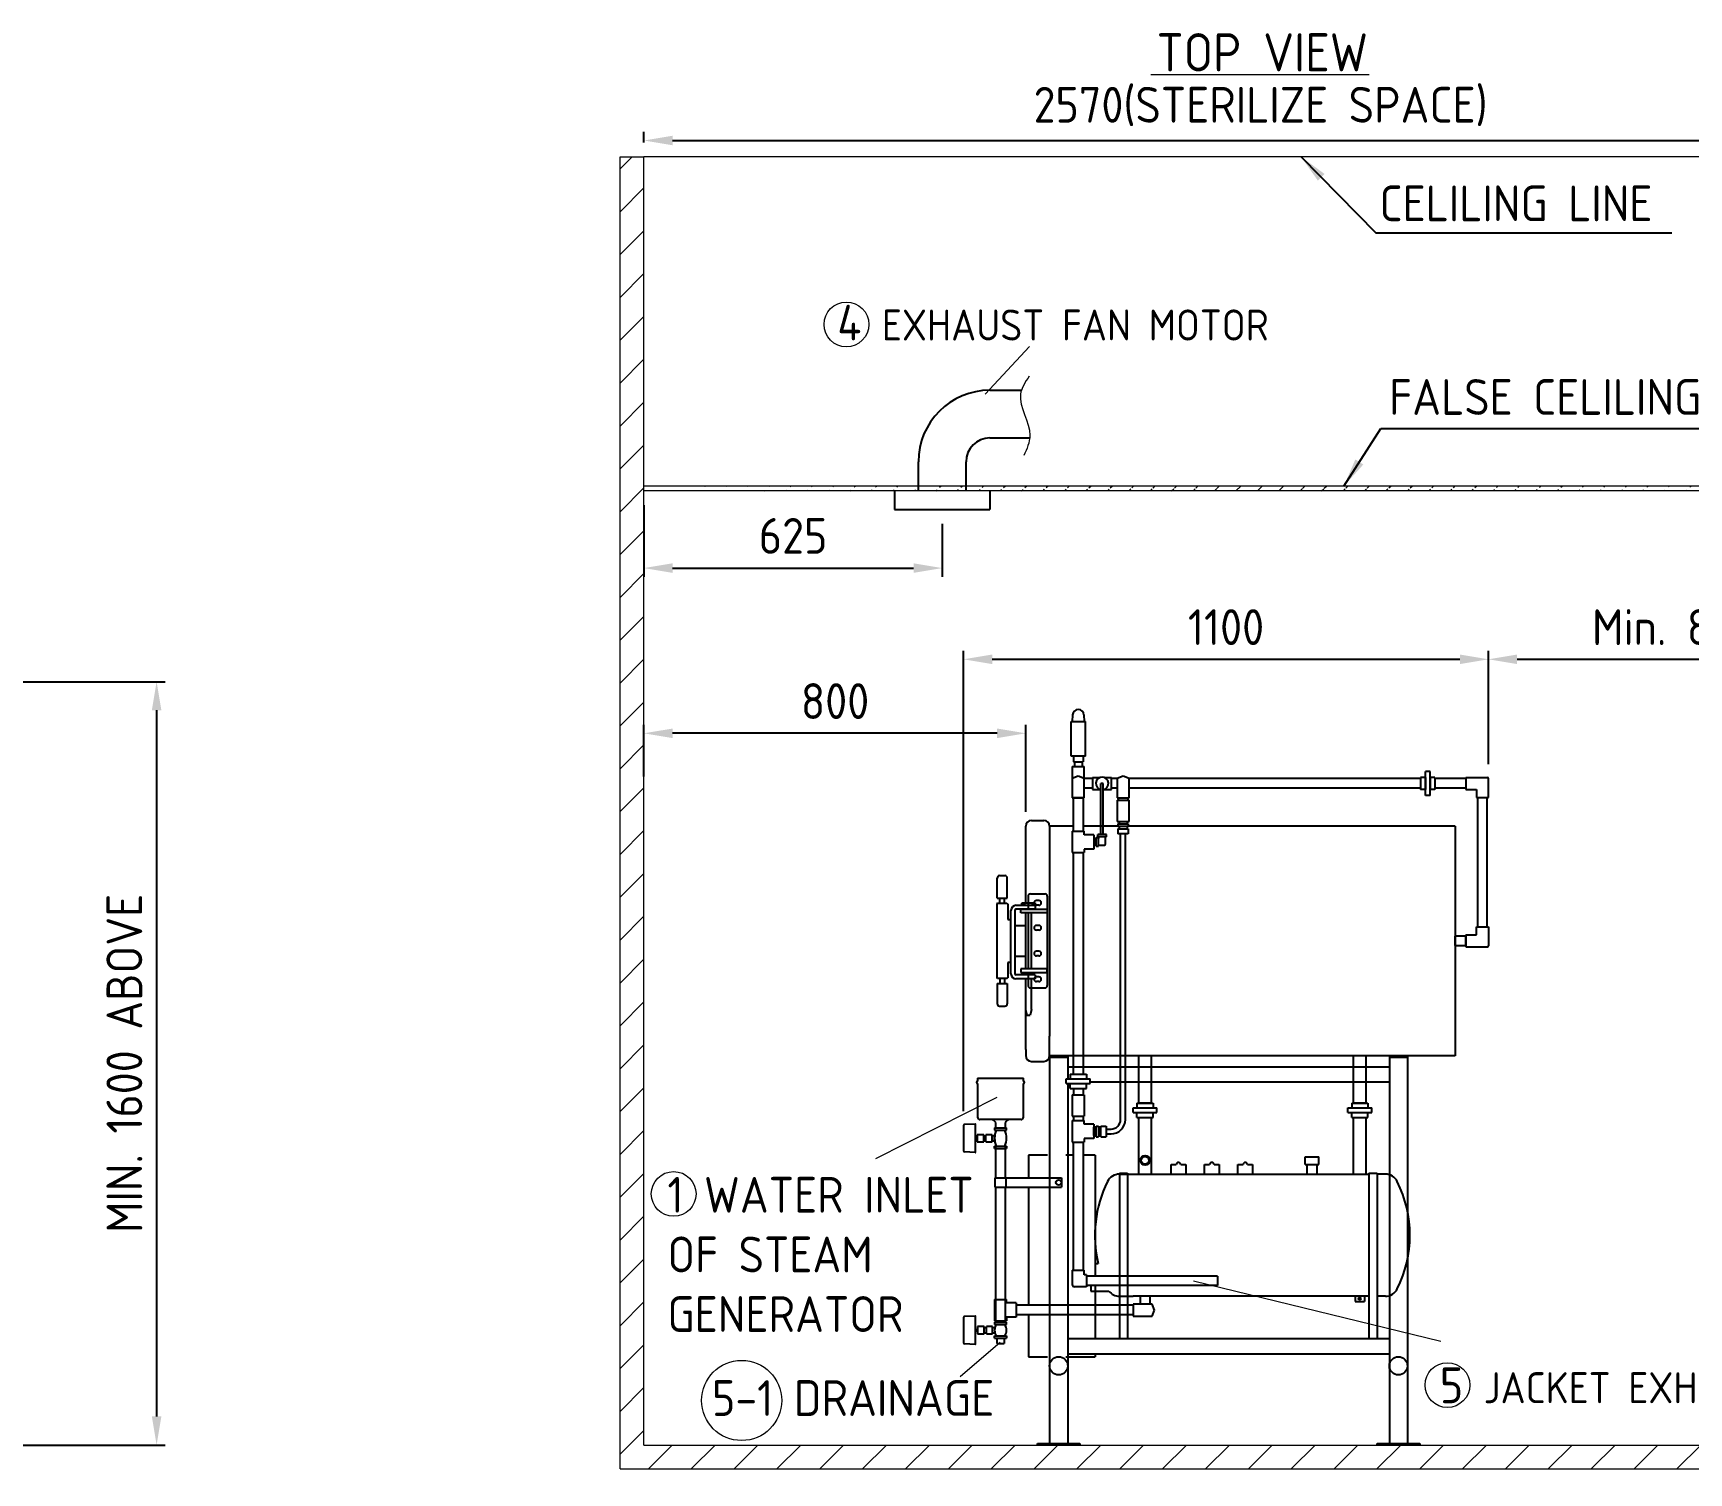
# Model space of a CAD drawing. Header units: millimetres. Extents: x 0 to 11720, y 0 to 8240.
# Drawn here: x 6201 to 9671, y 1932 to 4950 of the extents above; entities that cross this region are included whole.
import ezdxf

# ---------------------------------------------------------------- set-up
doc = ezdxf.new("R2010")
doc.units = ezdxf.units.MM
doc.linetypes.add('HIDDEN', pattern=[9.525, 6.35, -3.175])
doc.layers.get('0').update_dxf_attribs({"lineweight": 25})
for name, color, linetype, lineweight in [('D', 3, 'Continuous', 13), ('H', 2, 'HIDDEN', 15), ('S', 4, 'Continuous', 15)]:
    doc.layers.add(name, color=color, linetype=linetype, lineweight=lineweight)
doc.styles.get("Standard").update_dxf_attribs({"font": 'KAIU.TTF'})
doc.styles.add('STU25', font='isocp2.shx')
doc.dimstyles.new('STU25', dxfattribs={"dimscale": 30, "dimtxt": 2.5, "dimasz": 2, "dimexe": 0.6, "dimexo": 1, "dimgap": 1, "dimtad": 1, "dimdsep": 46, "dimtxsty": 'STU25', "dimcen": 2, "dimazin": 2, "dimtfac": 1, "dimtmove": 0, "dimatfit": 3, "dimfxl": 0, "dimtolj": 1, "dimtzin": 0, "dimarcsym": 0})
doc.dimstyles.new('STU25$7', dxfattribs={"dimscale": 30, "dimtxt": 2.5, "dimasz": 2, "dimexe": 1.25, "dimexo": 0.625, "dimgap": 1, "dimtad": 0, "dimdec": 4, "dimdsep": 46, "dimtxsty": 'STU25', "dimcen": 2.5, "dimazin": 2, "dimtfac": 1, "dimtdec": 4, "dimtmove": 0, "dimatfit": 3, "dimfxl": 0, "dimtolj": 1, "dimtzin": 0, "dimarcsym": 0})

# ---------------------------------------------------------------- blocks, each defined once
blk = doc.blocks.new('*D6')
at = {"layer": 'D', "color": 0, "lineweight": -2}
for p, q in [((7481.4, 4720.2), (7481.4, 4742.5)), ((7541.4, 4724.5), (9991.1, 4724.5)), ((10051.1, 4720.2), (10051.1, 4742.5))]:
    blk.add_line(p, q, dxfattribs=at)
at = {"layer": 'D', "color": 0}
for points in [[(7541.4, 4734.5), (7541.4, 4714.5), (7481.4, 4724.5)], [(9991.1, 4734.5), (9991.1, 4714.5), (10051.1, 4724.5)]]:
    blk.add_solid(points, dxfattribs=at)
at = {"layer": 'Defpoints', "color": 0}
for p in [(10051.1, 4724.5), (7481.4, 4690.2), (10051.1, 4690.2)]:
    blk.add_point(p, dxfattribs=at)
at = {"layer": 'D', "color": 0, "insert": (8773.5, 4795.7), "char_height": 75, "attachment_point": 5, "style": 'STU25'}
blk.add_mtext('\\A1;{\\Fisocp2.shx;2570(STERILIZE SPACE)}', dxfattribs=at)
blk = doc.blocks.new('*D7')
at = {"layer": 'D', "color": 0, "lineweight": -2}
for p, q in [((5832.5, 3590.2), (6478.1, 3590.2)), ((6460.1, 3530.2), (6460.1, 2050.2)), ((6162.3, 1990.2), (6478.1, 1990.2))]:
    blk.add_line(p, q, dxfattribs=at)
at = {"layer": 'D', "color": 0}
for points in [[(6450.1, 3530.2), (6470.1, 3530.2), (6460.1, 3590.2)], [(6450.1, 2050.2), (6470.1, 2050.2), (6460.1, 1990.2)]]:
    blk.add_solid(points, dxfattribs=at)
at = {"layer": 'Defpoints', "color": 0}
for p in [(5802.5, 3590.2), (6132.3, 1990.2), (6460.1, 1990.2)]:
    blk.add_point(p, dxfattribs=at)
at = {"layer": 'D', "color": 0, "insert": (6392.6, 2790.2), "char_height": 75, "attachment_point": 5, "rotation": 90, "style": 'STU25'}
blk.add_mtext('\\A1;{\\Fisocp2.shx;MIN. 1600 ABOVE}', dxfattribs=at)
blk = doc.blocks.new('*D16')
at = {"layer": 'D', "color": 0, "lineweight": -2}
for p, q in [((9251.1, 3525.7), (9251.1, 3655.1)), ((10051.1, 3583.7), (10051.1, 3655.1)), ((9311.1, 3637.1), (9991.1, 3637.1))]:
    blk.add_line(p, q, dxfattribs=at)
at = {"layer": 'D', "color": 0}
for points in [[(9311.1, 3647.1), (9311.1, 3627.1), (9251.1, 3637.1)], [(9991.1, 3647.1), (9991.1, 3627.1), (10051.1, 3637.1)]]:
    blk.add_solid(points, dxfattribs=at)
at = {"layer": 'Defpoints', "color": 0}
for p in [(10051.1, 3637.1), (10051.1, 3553.7), (9251.1, 3495.7)]:
    blk.add_point(p, dxfattribs=at)
at = {"layer": 'D', "color": 0, "insert": (9639, 3704.6), "char_height": 75, "attachment_point": 5, "style": 'STU25'}
blk.add_mtext('\\A1;{\\Fisocp2.shx;Min. 800}', dxfattribs=at)
blk = doc.blocks.new('*D17')
at = {"layer": 'D', "color": 0, "linetype": 'Continuous', "lineweight": -2}
for p, q in [((7481.4, 3960.2), (7481.4, 3810.3)), ((8106.4, 3921.1), (8106.4, 3810.3)), ((7541.4, 3828.3), (8046.4, 3828.3))]:
    blk.add_line(p, q, dxfattribs=at)
at = {"layer": 'D', "color": 0, "linetype": 'Continuous'}
for points in [[(7541.4, 3838.3), (7541.4, 3818.3), (7481.4, 3828.3)], [(8046.4, 3838.3), (8046.4, 3818.3), (8106.4, 3828.3)]]:
    blk.add_solid(points, dxfattribs=at)
at = {"layer": 'Defpoints', "color": 0, "linetype": 'Continuous'}
for p in [(7481.4, 3990.2), (8106.4, 3951.1), (8106.4, 3828.3)]:
    blk.add_point(p, dxfattribs=at)
at = {"layer": 'D', "color": 0, "linetype": 'Continuous', "insert": (7793.9, 3895.8), "char_height": 75, "attachment_point": 5, "style": 'STU25'}
blk.add_mtext('\\A1;625', dxfattribs=at)
blk = doc.blocks.new('*D18')
at = {"layer": 'D', "color": 0, "lineweight": -2}
for p, q in [((7481.4, 3391.4), (7481.4, 3500)), ((8221.4, 3482), (7541.4, 3482)), ((8281.4, 3317.4), (8281.4, 3500))]:
    blk.add_line(p, q, dxfattribs=at)
at = {"layer": 'D', "color": 0}
for points in [[(7541.4, 3492), (7541.4, 3472), (7481.4, 3482)], [(8221.4, 3492), (8221.4, 3472), (8281.4, 3482)]]:
    blk.add_solid(points, dxfattribs=at)
at = {"layer": 'Defpoints', "color": 0}
for p in [(7481.4, 3482), (7481.4, 3361.4), (8281.4, 3287.4)]:
    blk.add_point(p, dxfattribs=at)
at = {"layer": 'D', "color": 0, "insert": (7881.8, 3549.5), "char_height": 75, "attachment_point": 5, "style": 'STU25'}
blk.add_mtext('\\A1;800', dxfattribs=at)
blk = doc.blocks.new('*D19')
at = {"layer": 'D', "color": 0, "lineweight": -2}
for p, q in [((8151.1, 2689.8), (8151.1, 3655.1)), ((9251.1, 3417.4), (9251.1, 3655.1)), ((8211.1, 3637.1), (9191.1, 3637.1))]:
    blk.add_line(p, q, dxfattribs=at)
at = {"layer": 'D', "color": 0}
for points in [[(8211.1, 3647.1), (8211.1, 3627.1), (8151.1, 3637.1)], [(9191.1, 3647.1), (9191.1, 3627.1), (9251.1, 3637.1)]]:
    blk.add_solid(points, dxfattribs=at)
at = {"layer": 'Defpoints', "color": 0}
for p in [(9251.1, 3637.1), (9251.1, 3387.4), (8151.1, 2659.8)]:
    blk.add_point(p, dxfattribs=at)
at = {"layer": 'D', "color": 0, "insert": (8701.1, 3704.6), "char_height": 75, "attachment_point": 5, "style": 'STU25'}
blk.add_mtext('\\A1;1100', dxfattribs=at)

msp = doc.modelspace()

# ---------------------------------------------------------------- hatches: boundary and pattern name
at = {"layer": 'H', "linetype": 'HIDDEN', "ltscale": 5}
h = msp.add_hatch(dxfattribs=at)
h.set_pattern_fill('ANSI31', color=256, scale=20, style=0)
h.set_pattern_definition([(45, (241775.69, 22046.195), (-44.90128, 44.90128), [])])
h.paths.add_polyline_path([(10101.054, 4690.23), (10051.054, 4690.23), (10051.054, 1990.23), (7481.393, 1990.23), (7481.393, 4690.23), (7431.393, 4690.23), (7431.393, 1940.23), (10101.054, 1940.23)])
at = {"layer": 'H'}
h = msp.add_hatch(dxfattribs=at)
h.set_pattern_fill('ANSI31', color=256, scale=10, style=0)
h.set_pattern_definition([(45, (241494.872, 21506.52), (-22.4506403, 22.4506403), [])])
edge = h.paths.add_edge_path()
edge.add_line((10051.054, 4000.23), (7482.143, 4000.23))
edge.add_line((10051.054, 3990.23), (7482.143, 3990.23))

# ---------------------------------------------------------------- linework, layer by layer
at = {"linetype": 'Continuous'}
for p, q in [((8206.393, 4200.978), (8272.313, 4200.978)), ((8206.393, 4100.978), (8289.687, 4100.978)), ((8056.393, 3990.23), (8056.393, 4050.978)), ((8156.393, 3990.23), (8156.393, 4050.978)), ((8006.393, 3990.23), (8006.393, 3951.086)), ((8206.393, 3990.23), (8206.393, 3951.086)), ((8006.393, 3951.086), (8206.393, 3951.086)), ((8379.539, 3520.827), (8378.646, 3506.944)), ((8403.25, 3520.827), (8404.143, 3506.944)), ((8378.895, 3412.504), (8378.895, 3346.944)), ((8381.395, 3433.862), (8381.395, 3422.504)), ((8381.395, 3422.504), (8401.395, 3422.504)), ((8383.395, 3422.504), (8383.395, 3412.504)), ((8399.395, 3422.504), (8399.395, 3412.504)), ((8399.395, 3422.504), (8399.395, 3412.504)), ((8401.395, 3433.862), (8401.395, 3422.504)), ((8403.895, 3346.944), (8403.895, 3412.504)), ((9118.842, 3351.944), (9118.842, 3401.944)), ((9128.842, 3401.944), (9118.842, 3401.944)), ((9128.842, 3351.944), (9128.842, 3401.944)), ((8391.395, 3391.944), (8378.895, 3386.944)), ((8378.895, 3386.944), (8378.895, 3346.944)), ((8403.895, 3386.944), (8391.395, 3391.944)), ((8403.895, 3346.944), (8403.895, 3386.944)), ((8421.395, 3386.944), (8403.895, 3386.944)), ((8416.395, 3386.944), (8403.895, 3386.944)), ((8421.395, 3366.944), (8403.895, 3366.944)), ((8421.395, 3389.444), (8421.395, 3364.444)), ((8421.395, 3389.444), (8437.176, 3389.444)), ((8438.895, 3270.186), (8438.895, 3376.944)), ((8443.895, 3376.944), (8438.895, 3376.944)), ((8443.895, 3270.186), (8443.895, 3376.944)), ((8445.613, 3389.444), (8461.395, 3389.444)), ((8461.395, 3364.444), (8461.395, 3389.444)), ((8472.804, 3386.944), (8461.395, 3386.944)), ((8472.804, 3366.944), (8461.395, 3366.944)), ((8485.304, 3391.944), (8472.804, 3386.944)), ((8472.804, 3386.944), (8472.804, 3346.944)), ((8472.804, 3386.944), (8472.804, 3361.944)), ((8497.804, 3386.944), (8485.304, 3391.944)), ((9108.842, 3386.944), (8497.804, 3386.944)), ((8497.804, 3346.944), (8497.804, 3386.944)), ((9108.842, 3366.944), (8497.804, 3366.944)), ((9108.842, 3389.444), (9108.842, 3364.444)), ((9118.842, 3389.444), (9108.842, 3389.444)), ((9118.842, 3389.444), (9118.842, 3364.444)), ((9128.842, 3389.444), (9128.842, 3364.444)), ((9138.842, 3389.444), (9128.842, 3389.444)), ((9138.842, 3389.444), (9138.842, 3364.444)), ((9203.357, 3386.944), (9138.842, 3386.944)), ((9203.357, 3366.944), (9138.842, 3366.944)), ((9203.357, 3389.444), (9249.054, 3389.444)), ((9203.357, 3389.444), (9203.357, 3364.444)), ((9251.054, 3347.33), (9251.054, 3387.444)), ((8378.895, 3346.944), (8403.895, 3346.944)), ((8421.395, 3364.444), (8437.176, 3364.444)), ((8445.613, 3364.444), (8461.395, 3364.444)), ((8472.804, 3346.944), (8497.804, 3346.944)), ((8472.804, 3341.944), (8497.804, 3341.944)), ((8472.804, 3341.944), (8472.804, 3296.944)), ((8475.304, 3346.944), (8475.304, 3341.944)), ((8495.304, 3346.944), (8495.304, 3341.944)), ((8497.804, 3296.944), (8497.804, 3341.944)), ((9118.842, 3364.444), (9108.842, 3364.444)), ((9128.842, 3351.944), (9118.842, 3351.944)), ((9138.842, 3364.444), (9128.842, 3364.444)), ((9203.357, 3364.444), (9226.054, 3364.444)), ((9226.054, 3364.444), (9226.054, 3347.33)), ((9226.054, 3347.33), (9251.054, 3347.33)), ((9228.554, 3076.558), (9228.554, 3347.347)), ((9248.554, 3076.558), (9248.554, 3347.347)), ((9248.554, 3347.33), (9251.054, 3347.33)), ((8472.804, 3296.944), (8497.804, 3296.944)), ((8476.919, 3296.944), (8476.919, 3291.944)), ((8494.138, 3296.944), (8494.138, 3291.944)), ((8378.895, 3276.944), (8403.895, 3276.944)), ((8378.895, 3276.944), (8378.895, 3231.944)), ((8403.895, 3269.444), (8403.895, 3276.944)), ((8423.895, 3269.444), (8403.895, 3269.444)), ((8423.895, 3269.444), (8423.895, 3239.444)), ((8428.895, 3263.444), (8433.895, 3263.444)), ((8428.895, 3245.444), (8428.895, 3263.444)), ((8450.395, 3270.186), (8432.395, 3270.186)), ((8432.395, 3265.186), (8432.395, 3270.186)), ((8450.395, 3265.186), (8432.395, 3265.186)), ((8433.895, 3245.444), (8433.895, 3263.444)), ((8434.395, 3261.444), (8434.395, 3265.186)), ((8448.395, 3249.444), (8448.395, 3265.186)), ((8450.395, 3265.186), (8450.395, 3270.186)), ((8474.24, 3291.944), (8496.212, 3291.944)), ((8474.24, 3291.944), (8474.24, 3286.944)), ((8496.212, 3286.944), (8474.24, 3286.944)), ((8474.24, 3281.944), (8496.212, 3281.944)), ((8474.24, 3281.944), (8474.24, 3271.066)), ((8496.212, 3271.066), (8474.24, 3271.066)), ((8476.919, 3291.944), (8494.138, 3291.944)), ((8476.919, 3286.944), (8476.919, 3281.944)), ((8476.919, 3281.944), (8494.138, 3281.944)), ((8480.188, 2672.561), (8480.188, 3271.066)), ((8490.188, 2672.561), (8490.188, 3271.066)), ((8494.138, 3286.944), (8494.138, 3281.944)), ((8496.212, 3291.944), (8496.212, 3286.944)), ((8496.212, 3281.944), (8496.212, 3271.066)), ((8378.895, 3231.944), (8403.895, 3231.944)), ((8423.895, 3239.444), (8403.895, 3239.444)), ((8403.895, 3239.444), (8403.895, 3231.944)), ((8423.895, 3261.444), (8428.895, 3261.444)), ((8423.895, 3261.444), (8423.895, 3247.444)), ((8423.895, 3247.444), (8428.895, 3247.444)), ((8428.895, 3245.444), (8433.895, 3245.444)), ((8433.895, 3261.444), (8434.395, 3261.444)), ((8433.895, 3247.444), (8446.395, 3247.444)), ((8221.579, 3136.46), (8221.579, 3178.666)), ((8226.579, 3183.666), (8237.579, 3183.666)), ((8242.579, 3136.46), (8242.579, 3178.666)), ((8222.079, 3125.694), (8220.579, 3124.194)), ((8220.579, 3124.194), (8220.579, 2969.694)), ((8221.579, 3136.46), (8242.579, 3136.46)), ((8222.079, 3125.694), (8242.079, 3125.694)), ((8227.329, 3125.694), (8227.329, 3136.46)), ((8236.829, 3125.694), (8236.829, 3136.46)), ((8242.079, 3125.694), (8243.579, 3124.194)), ((8243.579, 3124.194), (8243.579, 3091.944)), ((8243.579, 3091.944), (8250.393, 3091.944)), ((8250.393, 2977.944), (8250.393, 3110.944)), ((8258.393, 3110.944), (8258.393, 2977.944)), ((8258.393, 3110.944), (8258.393, 3110.944)), ((8260.893, 3121.444), (8301.393, 3121.444)), ((8301.393, 3113.444), (8260.893, 3113.444)), ((8301.393, 3121.444), (8301.393, 3113.444)), ((8258.393, 3079.444), (8281.043, 3079.444)), ((9203.357, 3059.444), (9203.357, 3034.444)), ((9203.357, 3059.444), (9226.054, 3059.444)), ((9226.054, 3059.444), (9226.054, 3076.558)), ((9226.054, 3076.558), (9251.054, 3076.558)), ((9248.554, 3076.558), (9251.054, 3076.558)), ((9251.054, 3076.558), (9251.054, 3036.444)), ((9203.357, 3034.444), (9249.054, 3034.444)), ((8250.393, 3001.944), (8243.579, 3001.944)), ((8243.579, 3001.944), (8243.579, 2969.694)), ((8281.043, 3014.444), (8258.393, 3014.444)), ((8222.079, 2968.194), (8220.579, 2969.694)), ((8221.579, 2957.429), (8221.579, 2915.222)), ((8221.579, 2957.429), (8242.579, 2957.429)), ((8242.079, 2968.194), (8222.079, 2968.194)), ((8227.329, 2968.194), (8227.329, 2957.429)), ((8236.829, 2968.194), (8236.829, 2957.429)), ((8242.079, 2968.194), (8243.579, 2969.694)), ((8242.579, 2957.429), (8242.579, 2915.222)), ((8301.393, 2975.444), (8260.893, 2975.444)), ((8301.393, 2967.444), (8260.893, 2967.444)), ((8301.393, 2975.444), (8301.393, 2967.444)), ((8226.579, 2910.222), (8237.579, 2910.222)), ((8514.393, 2706.944), (8514.393, 2696.944)), ((8548.393, 2706.944), (8548.393, 2696.944)), ((8964.393, 2706.944), (8964.393, 2696.944)), ((8998.393, 2706.944), (8998.393, 2696.944)), ((8506.393, 2686.944), (8506.393, 2696.944)), ((8514.393, 2676.944), (8514.393, 2686.944)), ((8548.393, 2676.944), (8548.393, 2686.944)), ((8556.393, 2686.944), (8556.393, 2696.944)), ((8956.393, 2686.944), (8956.393, 2696.944)), ((8964.393, 2676.944), (8964.393, 2686.944)), ((8998.393, 2676.944), (8998.393, 2686.944)), ((9006.393, 2686.944), (9006.393, 2696.944)), ((8867.261, 2578.528), (8895.525, 2578.528)), ((8506.393, 2557.944), (9000.693, 2557.944)), ((9000.693, 2301.944), (8506.393, 2301.944)), ((8305.893, 1990.23), (8305.893, 1993.23)), ((8305.893, 1993.23), (8394.893, 1993.23)), ((8394.893, 1990.23), (8305.893, 1990.23)), ((8394.893, 1993.23), (8394.893, 1990.23)), ((9017.893, 1993.23), (9106.893, 1993.23)), ((9017.893, 1990.23), (9017.893, 1993.23)), ((9106.893, 1990.23), (9017.893, 1990.23)), ((9106.893, 1993.23), (9106.893, 1990.23))]:
    msp.add_line(p, q, dxfattribs=at)
for p, q in [((8376.395, 3506.944), (8406.395, 3506.944)), ((8376.395, 3433.862), (8376.395, 3506.944)), ((8406.395, 3433.862), (8406.395, 3506.944)), ((8406.395, 3433.862), (8376.395, 3433.862)), ((8378.895, 3412.504), (8403.895, 3412.504)), ((8381.395, 3346.944), (8401.395, 3346.944)), ((8381.395, 3276.944), (8381.395, 3346.944)), ((8401.395, 3346.944), (8381.395, 3346.944)), ((8401.395, 3346.944), (8401.395, 3276.944)), ((8293.393, 3299.444), (8319.393, 3299.444)), ((8281.393, 3274.444), (8281.393, 3287.444)), ((8281.393, 3126.444), (8281.393, 3274.444)), ((8381.395, 3287.544), (8331.392, 3287.544)), ((8331.393, 3287.544), (8331.393, 2846.944)), ((8474.24, 3287.544), (8401.395, 3287.544)), ((9181.393, 3287.544), (8496.212, 3287.544)), ((9181.393, 3287.544), (9181.393, 2805.935)), ((8381.395, 2767.864), (8381.395, 3231.944)), ((8401.395, 3231.944), (8401.395, 2767.864)), ((8273.393, 3125.944), (8273.893, 3126.444)), ((8273.393, 3121.944), (8273.393, 3125.944)), ((8273.893, 3126.444), (8300.893, 3126.444)), ((8286.393, 3140.555), (8286.393, 3113.444)), ((8291.393, 3145.555), (8321.393, 3145.555)), ((8300.893, 3126.444), (8301.393, 3125.944)), ((8301.393, 3125.944), (8301.393, 3121.944)), ((8308.893, 3131.521), (8303.893, 3131.521)), ((8326.393, 3140.555), (8326.393, 2953.333)), ((8271.393, 3113.444), (8326.393, 3113.444)), ((8271.393, 3105.444), (8271.393, 3113.444)), ((8326.393, 3105.444), (8271.393, 3105.444)), ((8273.893, 3121.444), (8273.393, 3121.944)), ((8281.043, 3121.444), (8273.893, 3121.444)), ((8281.043, 3105.444), (8281.043, 2988.444)), ((8281.393, 2988.444), (8281.393, 3105.444)), ((8286.393, 3107.444), (8286.393, 2988.444)), ((8300.893, 3121.444), (8293.743, 3121.444)), ((8293.743, 2988.444), (8293.743, 3105.444)), ((8301.393, 3121.944), (8300.893, 3121.444)), ((8308.893, 3121.521), (8303.893, 3121.521)), ((8326.393, 3113.444), (8326.393, 3107.444)), ((8281.043, 3079.444), (8281.043, 3014.444)), ((8308.893, 3079.367), (8303.893, 3079.367)), ((8308.893, 3069.367), (8303.893, 3069.367)), ((9181.393, 3036.944), (9181.393, 3056.944)), ((9203.357, 3056.944), (9181.393, 3056.944)), ((9203.357, 3036.944), (9203.357, 3056.944)), ((8308.893, 3025.367), (8303.893, 3025.367)), ((9181.393, 3036.944), (9203.357, 3036.944)), ((8326.393, 2988.444), (8271.393, 2988.444)), ((8271.393, 2988.444), (8271.393, 2980.444)), ((8308.893, 3015.367), (8303.893, 3015.367)), ((8326.393, 2980.444), (8326.393, 2986.444)), ((8271.393, 2980.444), (8326.393, 2980.444)), ((8281.043, 2980.444), (8281.043, 2975.444)), ((8281.043, 2967.444), (8281.043, 2903.444)), ((8281.393, 2975.444), (8281.393, 2980.444)), ((8281.393, 2819.444), (8281.393, 2967.444)), ((8286.393, 2980.444), (8286.393, 2953.333)), ((8293.743, 2975.444), (8293.743, 2980.444)), ((8293.743, 2903.444), (8293.743, 2967.444)), ((8308.893, 2971.521), (8303.893, 2971.521)), ((8308.893, 2961.521), (8303.893, 2961.521)), ((8291.393, 2948.333), (8321.393, 2948.333)), ((8281.043, 2903.444), (8283.893, 2891.444)), ((8283.893, 2891.444), (8290.893, 2891.444)), ((8293.743, 2903.444), (8290.893, 2891.444)), ((8331.393, 2806.444), (8331.393, 2846.944)), ((8281.393, 2819.444), (8281.393, 2806.444)), ((8293.393, 2794.444), (8319.393, 2794.444)), ((9181.393, 2805.935), (8331.393, 2805.899)), ((8331.393, 2805.899), (8331.393, 1993.23)), ((8331.393, 2803.344), (8369.393, 2803.344)), ((8369.393, 2805.9), (8369.393, 2757.864)), ((8369.393, 2783.23), (9043.393, 2783.23)), ((8517.793, 2805.907), (8517.793, 2706.944)), ((8544.993, 2706.944), (8544.993, 2805.908)), ((8967.793, 2806.232), (8967.793, 2706.944)), ((8994.993, 2706.944), (8994.993, 2806.246)), ((9043.393, 2805.93), (9043.393, 1993.23)), ((9043.393, 2803.344), (9081.393, 2803.344)), ((9081.393, 2805.931), (9081.393, 1993.23)), ((8180.524, 2759.402), (8276.524, 2759.402)), ((8180.524, 2759.402), (8180.524, 2753.186)), ((8180.524, 2747.619), (8180.524, 2677.402)), ((8276.524, 2753.186), (8276.524, 2759.402)), ((8276.524, 2677.402), (8276.524, 2747.619)), ((8366.395, 2757.864), (8416.395, 2757.864)), ((8366.395, 2747.864), (8366.395, 2757.864)), ((8366.395, 2747.864), (8416.395, 2747.864)), ((8369.393, 2747.864), (8369.393, 1993.23)), ((8374.395, 2767.864), (8408.395, 2767.864)), ((8374.395, 2767.864), (8374.395, 2757.864)), ((8374.395, 2737.864), (8374.395, 2747.864)), ((8408.395, 2767.864), (8408.395, 2757.864)), ((8408.395, 2737.864), (8408.395, 2747.864)), ((8416.395, 2747.864), (8416.395, 2757.864)), ((8416.395, 2751.23), (9043.393, 2751.23)), ((8374.395, 2737.864), (8408.395, 2737.864)), ((8378.895, 2737.864), (8403.895, 2737.864)), ((8378.895, 2724.519), (8378.895, 2679.519)), ((8378.895, 2724.519), (8403.895, 2724.519)), ((8381.395, 2737.864), (8381.395, 2724.519)), ((8401.395, 2737.864), (8401.395, 2724.519)), ((8403.895, 2724.519), (8403.895, 2679.519)), ((8514.393, 2706.944), (8548.393, 2706.944)), ((8517.793, 2706.944), (8544.993, 2706.944)), ((8544.393, 2706.944), (8518.393, 2706.944)), ((8964.393, 2706.944), (8998.393, 2706.944)), ((8967.793, 2706.944), (8994.993, 2706.944)), ((8994.393, 2706.944), (8968.393, 2706.944)), ((8994.393, 2706.944), (8968.393, 2706.944)), ((8271.524, 2672.402), (8185.524, 2672.402)), ((8228.524, 2672.402), (8218.374, 2672.402)), ((8238.674, 2672.402), (8228.524, 2672.402)), ((8378.895, 2679.519), (8403.895, 2679.519)), ((8381.395, 2679.519), (8381.395, 2670.364)), ((8401.395, 2679.519), (8401.395, 2670.364)), ((8506.393, 2696.944), (8556.393, 2696.944)), ((8506.393, 2686.944), (8556.393, 2686.944)), ((8514.393, 2676.944), (8548.393, 2676.944)), ((8518.393, 2558.944), (8518.393, 2676.944)), ((8544.393, 2676.944), (8544.393, 2558.944)), ((8956.393, 2696.944), (9006.393, 2696.944)), ((8956.393, 2686.944), (9006.393, 2686.944)), ((8964.393, 2676.944), (8998.393, 2676.944)), ((8968.393, 2558.944), (8968.393, 2676.944)), ((8994.393, 2676.944), (8994.393, 2558.944)), ((8151.054, 2659.768), (8151.054, 2606.732)), ((8175.528, 2662.948), (8152.95, 2661.765)), ((8176.054, 2604.051), (8176.054, 2662.449)), ((8193.731, 2640.75), (8179.313, 2640.75)), ((8179.313, 2640.75), (8179.313, 2625.75)), ((8193.731, 2625.75), (8193.731, 2640.75)), ((8193.731, 2638.75), (8198.079, 2638.75)), ((8198.079, 2625.75), (8198.079, 2640.75)), ((8211.311, 2640.75), (8198.079, 2640.75)), ((8211.311, 2625.75), (8211.311, 2640.75)), ((8211.311, 2638.75), (8216.117, 2638.75)), ((8216.024, 2654.919), (8216.024, 2649.919)), ((8216.024, 2654.919), (8241.024, 2654.919)), ((8216.024, 2649.919), (8241.024, 2649.919)), ((8216.117, 2627.75), (8216.117, 2638.75)), ((8218.374, 2656.322), (8218.374, 2665.922)), ((8218.374, 2656.322), (8218.374, 2654.919)), ((8218.374, 2654.919), (8238.674, 2654.919)), ((8238.674, 2656.322), (8238.674, 2665.922)), ((8238.674, 2654.919), (8238.674, 2656.322)), ((8241.024, 2649.919), (8241.024, 2654.919)), ((8378.895, 2670.364), (8378.895, 2625.364)), ((8378.895, 2670.364), (8403.895, 2670.364)), ((8403.895, 2662.864), (8403.895, 2670.364)), ((8423.895, 2662.864), (8403.895, 2662.864)), ((8423.895, 2662.864), (8423.895, 2632.864)), ((8423.895, 2639.254), (8423.895, 2656.473)), ((8423.895, 2656.473), (8428.895, 2656.473)), ((8423.895, 2654.864), (8423.895, 2640.864)), ((8423.895, 2639.254), (8428.895, 2639.254)), ((8428.895, 2636.575), (8428.895, 2658.547)), ((8428.895, 2658.547), (8433.895, 2658.547)), ((8428.895, 2639.254), (8428.895, 2656.473)), ((8433.895, 2658.547), (8433.895, 2636.575)), ((8433.895, 2656.473), (8438.895, 2656.473)), ((8433.895, 2639.254), (8438.895, 2639.254)), ((8438.895, 2636.575), (8438.895, 2658.547)), ((8438.895, 2658.547), (8449.773, 2658.547)), ((8438.895, 2639.254), (8438.895, 2656.473)), ((8449.773, 2658.547), (8449.773, 2636.575)), ((8449.773, 2652.561), (8460.188, 2652.561)), ((8449.773, 2642.561), (8460.188, 2642.561)), ((8175.528, 2603.552), (8152.95, 2604.735)), ((8176.054, 2634.75), (8179.313, 2634.75)), ((8176.054, 2631.75), (8179.313, 2631.75)), ((8179.313, 2625.75), (8193.731, 2625.75)), ((8193.731, 2627.75), (8198.079, 2627.75)), ((8198.079, 2625.75), (8211.311, 2625.75)), ((8211.311, 2627.75), (8216.117, 2627.75)), ((8216.024, 2611.582), (8216.024, 2616.582)), ((8216.024, 2616.582), (8241.024, 2616.582)), ((8216.024, 2611.582), (8241.024, 2611.582)), ((8218.524, 2550.564), (8218.524, 2621.181)), ((8238.524, 2621.181), (8238.524, 2550.564)), ((8241.024, 2616.582), (8241.024, 2611.582)), ((8378.895, 2625.364), (8403.895, 2625.364)), ((8381.395, 2356.789), (8381.395, 2625.364)), ((8401.395, 2625.364), (8401.395, 2356.789)), ((8423.895, 2632.864), (8403.895, 2632.864)), ((8403.895, 2632.864), (8403.895, 2625.364)), ((8428.895, 2636.575), (8433.895, 2636.575)), ((8438.895, 2636.575), (8449.773, 2636.575)), ((8327.251, 2597.725), (8286.91, 2597.725)), ((8286.91, 2597.725), (8286.91, 2550.564)), ((8381.395, 2597.725), (8365.251, 2597.725)), ((8426.91, 2597.725), (8401.395, 2597.725)), ((8426.91, 2597.725), (8426.91, 2344.289)), ((8585.893, 2577.944), (8596.725, 2577.944)), ((8585.893, 2558.944), (8585.893, 2577.944)), ((8606.062, 2577.944), (8616.893, 2577.944)), ((8616.893, 2577.944), (8616.893, 2558.944)), ((8655.893, 2577.944), (8666.725, 2577.944)), ((8655.893, 2558.944), (8655.893, 2577.944)), ((8676.062, 2577.944), (8686.893, 2577.944)), ((8686.893, 2577.944), (8686.893, 2558.944)), ((8725.893, 2577.944), (8736.725, 2577.944)), ((8725.893, 2558.944), (8725.893, 2577.944)), ((8746.062, 2577.944), (8756.893, 2577.944)), ((8756.893, 2577.944), (8756.893, 2558.944)), ((8867.261, 2594.444), (8895.525, 2594.444)), ((8867.261, 2578.528), (8867.261, 2594.444)), ((8871.393, 2578.528), (8891.393, 2578.528)), ((8871.393, 2557.944), (8871.393, 2578.528)), ((8891.393, 2578.528), (8891.393, 2557.944)), ((8895.525, 2578.528), (8895.525, 2594.444)), ((8216.524, 2550.564), (8356.353, 2550.564)), ((8218.524, 2550.564), (8216.524, 2550.564)), ((8216.524, 2550.564), (8216.524, 2530.564)), ((8239.992, 2550.564), (8239.992, 2530.564)), ((8356.353, 2550.564), (8356.353, 2530.564)), ((8477.702, 2559.944), (8477.702, 2213.83)), ((8477.702, 2559.944), (8494.702, 2559.944)), ((8494.702, 2559.944), (8494.702, 2213.83)), ((9000.693, 2559.944), (9000.693, 2213.83)), ((9000.693, 2559.944), (9017.693, 2559.944)), ((9017.693, 2559.944), (9017.693, 2213.83)), ((8216.524, 2530.564), (8356.353, 2530.564)), ((8218.524, 2251.732), (8218.524, 2530.564)), ((8238.524, 2530.564), (8238.524, 2251.732)), ((8286.91, 2530.564), (8286.91, 2283.115)), ((8426.91, 2370.71), (8433.425, 2370.71)), ((8378.895, 2356.789), (8403.895, 2356.789)), ((8378.895, 2356.789), (8378.895, 2326.789)), ((8403.895, 2346.789), (8403.895, 2356.789)), ((8408.895, 2346.789), (8403.895, 2346.789)), ((8408.895, 2346.789), (8408.895, 2321.789)), ((8683.276, 2344.289), (8408.895, 2344.289)), ((8426.91, 2325.305), (8426.91, 2213.23)), ((8683.276, 2344.289), (8683.276, 2324.289)), ((8216.024, 2295.615), (8241.024, 2295.615)), ((8216.024, 2295.615), (8216.024, 2250.615)), ((8241.024, 2288.115), (8241.024, 2295.615)), ((8408.895, 2321.789), (8383.895, 2321.789)), ((8683.276, 2324.289), (8408.895, 2324.289)), ((8417.669, 2324.289), (8417.669, 2312.944)), ((8417.669, 2312.944), (8455.588, 2312.944)), ((8521.393, 2301.944), (8521.393, 2285.615)), ((8541.393, 2301.944), (8541.393, 2285.615)), ((8971.393, 2302.944), (8971.393, 2290.944)), ((8971.393, 2290.944), (8991.393, 2290.944)), ((8991.393, 2302.944), (8991.393, 2290.944)), ((8151.054, 2257.419), (8151.054, 2204.384)), ((8175.528, 2260.6), (8152.95, 2259.416)), ((8176.054, 2201.702), (8176.054, 2260.1)), ((8261.024, 2288.115), (8241.024, 2288.115)), ((8261.024, 2258.115), (8241.024, 2258.115)), ((8241.024, 2258.115), (8241.024, 2250.615)), ((8261.024, 2288.115), (8261.024, 2258.115)), ((8506.493, 2283.115), (8261.024, 2283.115)), ((8506.493, 2263.115), (8261.024, 2263.115)), ((8286.91, 2263.115), (8286.91, 2175.225)), ((8546.493, 2285.615), (8506.493, 2285.615)), ((8506.493, 2285.615), (8506.493, 2260.615)), ((8506.493, 2260.615), (8546.493, 2260.615)), ((8551.493, 2273.115), (8546.493, 2285.615)), ((8546.493, 2260.615), (8551.493, 2273.115)), ((8176.054, 2232.401), (8180.047, 2232.401)), ((8176.054, 2229.401), (8180.047, 2229.401)), ((8180.047, 2238.401), (8180.047, 2223.401)), ((8194.465, 2238.401), (8180.047, 2238.401)), ((8180.047, 2223.401), (8194.465, 2223.401)), ((8194.465, 2223.401), (8194.465, 2238.401)), ((8194.465, 2236.401), (8198.813, 2236.401)), ((8194.465, 2225.401), (8198.813, 2225.401)), ((8198.813, 2223.401), (8198.813, 2238.401)), ((8212.046, 2238.401), (8198.813, 2238.401)), ((8198.813, 2223.401), (8212.046, 2223.401)), ((8212.046, 2223.401), (8212.046, 2238.401)), ((8212.046, 2236.401), (8216.851, 2236.401)), ((8212.046, 2225.401), (8216.851, 2225.401)), ((8216.024, 2250.615), (8241.024, 2250.615)), ((8216.024, 2247.615), (8241.024, 2247.615)), ((8216.024, 2247.615), (8216.024, 2242.615)), ((8216.024, 2242.615), (8241.024, 2242.615)), ((8218.524, 2250.615), (8218.524, 2247.615)), ((8238.524, 2250.615), (8238.524, 2247.615)), ((8241.024, 2242.615), (8241.024, 2247.615)), ((8175.528, 2201.203), (8152.95, 2202.386)), ((8216.024, 2214.188), (8216.024, 2219.188)), ((8216.024, 2219.188), (8241.024, 2219.188)), ((8216.024, 2214.188), (8241.024, 2214.188)), ((8220.524, 2214.188), (8220.524, 2203.047)), ((8220.524, 2203.047), (8236.524, 2203.047)), ((8236.524, 2214.188), (8236.524, 2203.047)), ((8241.024, 2219.188), (8241.024, 2214.188)), ((8369.393, 2213.23), (9043.393, 2213.23)), ((8286.91, 2175.225), (8327.251, 2175.225)), ((8365.251, 2175.225), (8426.91, 2175.225)), ((8369.393, 2181.23), (9043.393, 2181.23)), ((8426.91, 2181.225), (8426.91, 2175.225))]:
    msp.add_line(p, q)
at = {"lineweight": -3}
for p, q in [((8477.837, 2557.944), (8506.393, 2557.944)), ((9034.95, 2557.944), (9017.693, 2557.944)), ((8477.837, 2301.944), (8506.393, 2301.944)), ((9034.95, 2301.944), (9017.693, 2301.944))]:
    msp.add_line(p, q, dxfattribs=at)
for centre, radius in [((8531.393, 2586.944), 10), ((8531.393, 2586.944), 8), ((8350.393, 2540.564), 5.623), ((8981.393, 2296.944), 2.5), ((8350.393, 2156.23), 19), ((9062.393, 2156.23), 19)]:
    msp.add_circle(centre, radius)
at = {"linetype": 'Continuous'}
for centre, radius, start, end in [((8206.393, 4050.978), 150, 90, 180), ((8206.393, 4050.978), 50, 90, 180), ((8391.395, 3520.064), 11.88, 3.680791, 176.319209), ((8441.395, 3376.944), 13.193, 280.923636, 259.076364), ((9249.054, 3387.444), 2, 0, 90), ((8446.395, 3249.444), 2, 270, 0), ((8226.579, 3178.666), 5, 90, 180), ((8237.579, 3178.666), 5, 0, 90), ((9249.054, 3036.444), 2, 270, 0), ((8226.579, 2915.222), 5, 180, 270), ((8237.579, 2915.222), 5, 270, 0), ((8601.393, 2577.944), 4.669, 0, 180), ((8671.393, 2577.944), 4.669, 0, 180), ((8741.393, 2577.944), 4.669, 0, 180)]:
    msp.add_arc(centre, radius, start, end, dxfattribs=at)
for centre, radius, start, end in [((8293.393, 3287.444), 12, 90, 180), ((8319.393, 3287.444), 12, 0, 90), ((8291.393, 3140.555), 5, 90, 180), ((8303.893, 3126.521), 5, 90, 270), ((8308.893, 3126.521), 5, 270, 90), ((8321.393, 3140.555), 5, 0, 90), ((8260.893, 3110.944), 10.5, 90, 180), ((8260.893, 3110.944), 2.5, 90, 180), ((8303.893, 3074.367), 5, 90, 270), ((8308.893, 3074.367), 5, 270, 90), ((8303.893, 3020.367), 5, 90, 270), ((8308.893, 3020.367), 5, 270, 90), ((8260.893, 2977.944), 10.5, 180, 270), ((8260.893, 2977.944), 2.5, 180, 270), ((8291.393, 2953.333), 5, 180, 270), ((8303.893, 2966.521), 5, 90, 270), ((8308.893, 2966.521), 5, 270, 90), ((8321.393, 2953.333), 5, 270, 0), ((8293.393, 2806.444), 12, 180, 270), ((8319.393, 2806.444), 12, 270, 0), ((8180.524, 2750.402), 2.5, 96.15064, 263.84936), ((8180.224, 2753.186), 0.3, 276.15064, 0), ((8180.224, 2747.619), 0.3, 0, 83.84936), ((8276.824, 2753.186), 0.3, 180, 263.84936), ((8276.824, 2747.619), 0.3, 96.15064, 180), ((8276.524, 2750.402), 2.5, 276.15064, 83.84936), ((8185.524, 2677.402), 5, 180, 270), ((8209.014, 2662.402), 10, 20.605558, 90), ((8248.034, 2662.402), 10, 90, 159.394442), ((8271.524, 2677.402), 5, 270, 0), ((8460.188, 2672.561), 30, 270, 0), ((8460.188, 2672.561), 20, 270, 0), ((8153.054, 2659.768), 2, 93, 180), ((8175.554, 2662.449), 0.5, 0, 93), ((8259.048, 2633.25), 42.931, 157.153781, 202.846219), ((8197.999, 2633.25), 42.931, 337.153781, 22.846219), ((8153.054, 2606.732), 2, 180, 267), ((8175.554, 2604.051), 0.5, 267, 0), ((8383.895, 2326.789), 5, 180, 270), ((8153.054, 2257.419), 2, 93, 180), ((8175.554, 2260.1), 0.5, 0, 93), ((8238.171, 2230.901), 22.053, 147.917364, 212.082636), ((8218.877, 2230.901), 22.053, 327.917364, 32.082636), ((8153.054, 2204.384), 2, 180, 267), ((8175.554, 2201.702), 0.5, 267, 0)]:
    msp.add_arc(centre, radius, start, end)
at = {"lineweight": -3}
for centre, radius, start, end in [((8679.393, 2429.944), 253, 153.6122, 193.540185), ((8477.837, 2529.944), 28, 90, 153.6122), ((9034.95, 2529.944), 28, 26.3878, 90), ((8833.393, 2429.944), 253, 333.6122, 26.3878), ((8477.837, 2329.944), 28, 217.383198, 270), ((9034.95, 2329.944), 28, 270, 333.6122)]:
    msp.add_arc(centre, radius, start, end, dxfattribs=at)
at = {"layer": 'D'}
for p, q in [((8543.436, 4862.807), (9001.157, 4862.807)), ((7967.133, 2590.895), (8221.399, 2719.595)), ((8632.629, 2334.254), (9151.502, 2208.12)), ((8227.702, 2204.809), (8143.895, 2133.379))]:
    msp.add_line(p, q, dxfattribs=at)
at = {"layer": 'D', "linetype": 'Continuous'}
msp.add_line((8196.089, 4193.026), (8289.158, 4292.589), dxfattribs=at)
at = {"layer": 'D'}
for centre, radius in [((7905.695, 4338.896), 46.868), ((7543.562, 2516.584), 46.868), ((7686.01, 2083.701), 84.015), ((9165.108, 2115.839), 46.868)]:
    msp.add_circle(centre, radius, dxfattribs=at)
msp.add_spline([(8288.627, 4230.555), (8270.365, 4192.65), (8290.032, 4106.312), (8277.389, 4064.196)], degree=3, dxfattribs=at)
at = {"layer": 'S', "linetype": 'Continuous'}
for p, q in [((7431.393, 1940.23), (7431.393, 4690.23)), ((7431.393, 4690.23), (7481.393, 4690.23)), ((7481.393, 1990.23), (7481.393, 4690.23)), ((10051.054, 4690.23), (7481.393, 4690.23)), ((10051.054, 4000.23), (7482.143, 4000.23)), ((10051.054, 3990.23), (7482.143, 3990.23)), ((7481.393, 1990.23), (10051.054, 1990.23)), ((7431.393, 1940.23), (10101.054, 1940.23))]:
    msp.add_line(p, q, dxfattribs=at)
at = {"layer": 'S'}
msp.add_line((9208.839, 1990.23), (10051.054, 1990.23), dxfattribs=at)

# ---------------------------------------------------------------- texts
at = {"layer": 'D', "color": 11, "attachment_point": 1}
for s, insert, char_height in [('{\\Fisocp2.shx;TOP VIEW}', (8555.661, 4949.324), 80), ('{\\Fisocp2.shx;\\C3;CELILING LINE}', (9022.852, 4630.231), 75), ('{\\Fisocp2.shx;\\C3;4 \\H0.8667x;EXHAUST FAN MOTOR}', (7886.449, 4380.254), 75), ('{\\Fisocp2.shx;\\C3;FALSE CELILING LINE}', (9042.807, 4224.436), 75), ('{\\Fisocp2.shx;\\C3;5 \\H0.8667x;JACKET EXHAUST}', (9149.093, 2152.875), 75)]:
    msp.add_mtext(s, dxfattribs=dict(at, insert=insert, char_height=char_height))
at = {"layer": 'D', "color": 11, "char_height": 75, "attachment_point": 1, "style": 'STU25'}
for s, insert in [('{\\C3;1 WATER INLET \\POF STEAM \\PGENERATOR}', (7530.51, 2552.233)), ('{\\C3;5-1 DRAINAGE }', (7623.781, 2126.234))]:
    msp.add_mtext(s, dxfattribs=dict(at, insert=insert))

# ---------------------------------------------------------------- dimensions: what is measured, and where the dimension line sits
at = {"layer": 'D'}
dim = msp.add_linear_dim(base=(10051.054, 4724.455), p1=(7481.393, 4690.23), p2=(10051.054, 4690.23), text='{\\Fisocp2.shx;<>(STERILIZE SPACE)}', dimstyle='STU25', override={"dimdec": 0}, dxfattribs=at)
dim.commit()
dim.dimension.update_dxf_attribs({"geometry": '*D6', "text_midpoint": (8773.507, 4724.455), "dimtype": 160})
at = {"layer": 'D', "linetype": 'Continuous'}
dim = msp.add_linear_dim(base=(8106.393, 3828.274), p1=(7481.393, 3990.23), p2=(8106.393, 3951.086), dimstyle='STU25', dxfattribs=at)
dim.commit()
dim.dimension.update_dxf_attribs({"geometry": '*D17', "text_midpoint": (7793.893, 3895.781)})
at = {"layer": 'D'}
dim = msp.add_linear_dim(base=(10051.054, 3637.052), p1=(9251.054, 3495.73), p2=(10051.054, 3553.695), text='{\\Fisocp2.shx;Min. <>}', dimstyle='STU25', dxfattribs=at)
dim.commit()
dim.dimension.update_dxf_attribs({"geometry": '*D16', "text_midpoint": (9638.989, 3637.052), "dimtype": 160})
dim = msp.add_linear_dim(base=(9251.054, 3637.052), p1=(8151.054, 2659.768), p2=(9251.054, 3387.444), dimstyle='STU25', dxfattribs=at)
dim.commit()
dim.dimension.update_dxf_attribs({"geometry": '*D19', "text_midpoint": (8701.054, 3704.552)})
dim = msp.add_linear_dim(base=(6460.109, 1990.23), p1=(5802.454, 3590.23), p2=(6132.308, 1990.23), angle=90, text='{\\Fisocp2.shx;MIN. <> ABOVE}', dimstyle='STU25', dxfattribs=at)
dim.commit()
dim.dimension.update_dxf_attribs({"geometry": '*D7', "text_midpoint": (6392.609, 2790.23)})
dim = msp.add_linear_dim(base=(7481.393, 3481.983), p1=(8281.393, 3287.444), p2=(7481.393, 3361.358), dimstyle='STU25', dxfattribs=at)
dim.commit()
dim.dimension.update_dxf_attribs({"geometry": '*D18', "text_midpoint": (7881.768, 3481.983), "dimtype": 160})

# ---------------------------------------------------------------- leaders
for points in [[(8858.454, 4690.23), (9014.919, 4531.218), (9635.644, 4531.218)], [(8948.038, 4000.23), (9025.714, 4121.087), (9944.311, 4121.087)], [(5984.666, 1990.23), (6192.55, 1697.799), (7300.71, 1697.799)]]:
    msp.add_leader(points, dimstyle='STU25$7', override={"dimgap": 1, "dimtad": 0}, dxfattribs=at)

doc.saveas('drawing.dxf')
